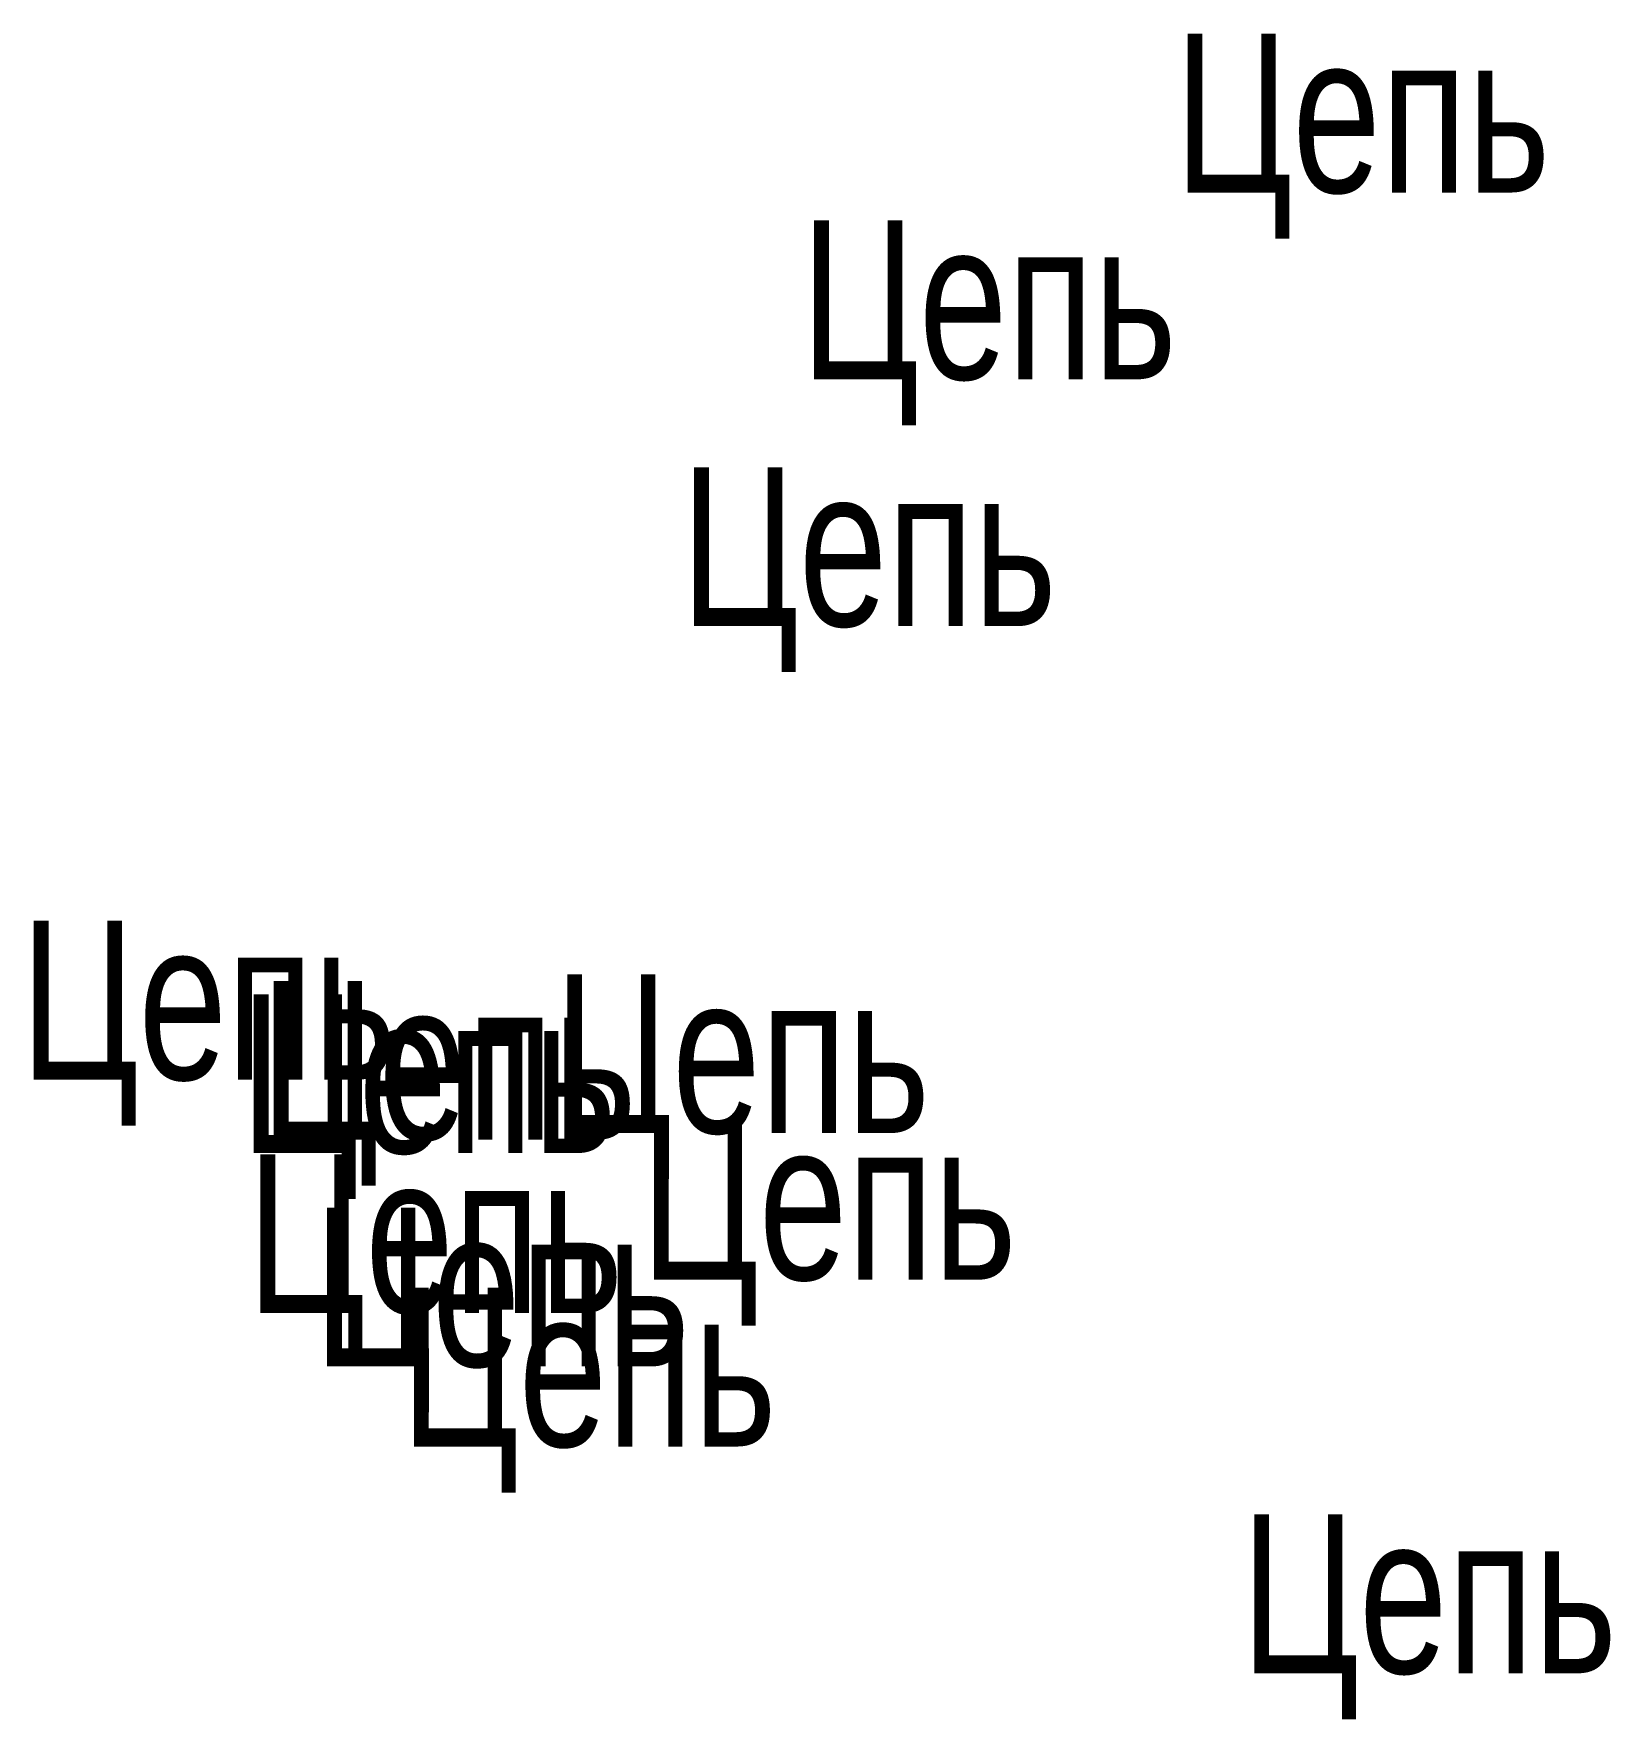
# Model space of a CAD drawing. Header units: millimetres. Extents: x -1553 to 3050, y 170 to 2500.
# Drawn here: x -1553.4 to -1503.8, y 936.5 to 989.6 of the extents above; entities that cross this region are included whole.
import ezdxf

# ---------------------------------------------------------------- set-up
doc = ezdxf.new("R2010")
doc.units = ezdxf.units.MM
doc.layers.add('drawing', color=7, linetype='CONTINUOUS', lineweight=0)
doc.styles.get("Standard").update_dxf_attribs({"font": 'txt', "width": 0.75})

msp = doc.modelspace()

# ---------------------------------------------------------------- texts
at = {"layer": 'drawing', "char_height": 5, "width": 100, "attachment_point": 5}
for insert in [(-1511.599, 986.359), (-1523.358, 980.48), (-1527.138, 972.71), (-1547.926, 958.432), (-1531.127, 956.752), (-1540.366, 956.542), (-1540.996, 956.122), (-1528.398, 952.133), (-1540.786, 951.083), (-1538.687, 949.403), (-1535.957, 946.883), (-1535.957, 946.883), (-1509.5, 939.744)]:
    msp.add_mtext('Цепь', dxfattribs=dict(at, insert=insert))

doc.saveas('drawing.dxf')
